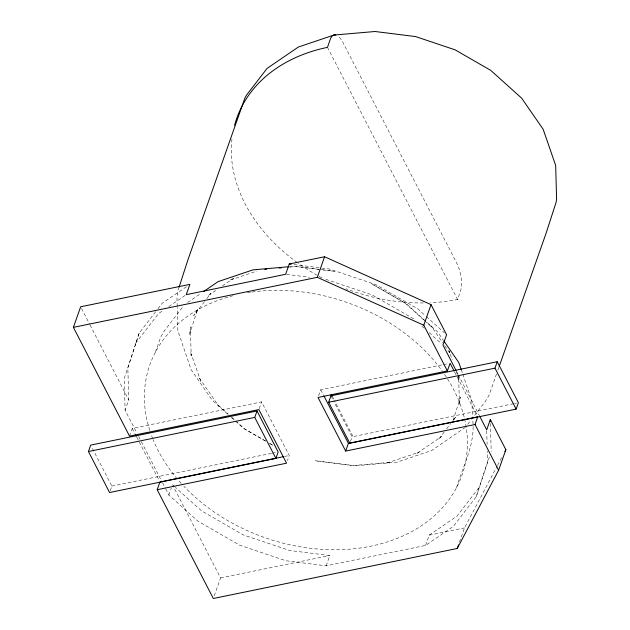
<?xml version="1.0" encoding="UTF-8"?>
<svg xmlns="http://www.w3.org/2000/svg" width="630" height="630" viewBox="0 0 630 630"><rect width="100%" height="100%" fill="white"/><g stroke="black" fill="none" stroke-linecap="round" stroke-linejoin="round"><path stroke-width="0.47" stroke-dasharray="3.15 2.36" d="M155.649 311.74L139.183 333.12L124.228 378.409L125.11 410.248L136.836 432.975M139.183 333.12L127.843 368.125L128.733 399.963L125.11 410.248M179.117 287.052L177.936 290.69L176.959 297.659L177.203 306.432M452.994 420.47L460.546 397.136L459.601 400.987L459.451 404.948L458.656 376.378L459.278 379.992L457.687 375.433M165.706 488.919L168.864 495.038L197.859 521.112L239.691 545.21L286.036 560.779L326.167 565.811L425.557 545.43L453.309 526.475L476.248 496.692L487.581 461.688L487.289 451.072M476.248 496.692L489.715 456.01M155.358 352.312L160.784 336.885L164.414 330.805L183.33 306.243M110.234 490.683L111.849 486.092L91.602 446.843M129.536 436.125L132.253 428.416L261.607 401.885L289.264 455.482L287.453 460.624M168.864 495.038L171.273 488.179M259.19 408.736L261.607 401.885M214.263 595.815L220.563 577.93L172.935 485.628M318.623 395.75L320.733 389.757L442.425 364.794M350.461 441.409L352.532 435.535L334.53 400.648M326.167 565.811L329.789 555.526L289.658 550.494L243.314 534.925L201.482 510.828L175.384 487.36M425.557 545.43L429.18 535.146L456.931 516.191L479.871 486.407M456.451 487.785C463.341 464.909 476.28 442.512 472.421 417.871M496.55 373.936L489.053 395.223L485.423 401.302L473.602 416.651M497.85 370.235L498.826 367.455M459.451 542.209L464.491 527.901L497.133 466.192M497.59 465.326L501.724 457.506M453.773 419.667L456.151 416.454L453.167 420.328M158.004 308.684L162.123 303.337L187.488 286.004M135.56 343.405L158.5 313.622L163.257 310.37M204.435 301.699L193.686 315.654L196.064 312.441L197.757 308.842L189.291 334.971L190.236 331.12L190.386 327.159L191.181 355.73L190.559 352.115L200.781 381.276L199.576 378.386L218.878 406.271L217.413 404.397L228.273 414.154M206.829 298.596L211.011 293.17L208.215 295.635L216.893 289.705M444.205 431.959L438.827 438.937L441.622 436.48L416.375 453.718L419.21 452.183L387.411 462.9L389.836 462.333L353.304 465.538L315.252 460.766L354.895 465.838L396.868 462.231L431.708 450.497L465.318 427.4M446.591 428.857L450.773 423.431M467.688 424.329L471.232 419.722M187.622 302.51L201.222 293.163M168.809 306.582L185.456 295.21M222.414 285.933L233.462 278.389L230.627 279.925L256.977 271.042M458.12 299.368L457.577 299.478A165.43 124.472 19.4 0 1 430.384 302.762M443.386 364.597L448.174 363.62M111.849 486.092L271.435 453.356M272.396 453.159L276.239 452.372M513.584 403.688L352.083 436.818L333.632 401.066M514.545 403.491L516.466 403.098M284.469 456.466L289.264 455.482M220.563 577.93L329.789 555.526M429.18 535.146L464.491 527.901M290.131 266.616L294.942 266.269L334.585 271.341L296.533 266.569L289.808 267.159M294.045 264.592L320.796 267.947M321.749 268.073L329.395 269.026L375.74 284.602L417.572 308.7L425.549 315.874M286.603 274.404L309.527 277.279M325.773 279.31L372.117 294.887L413.949 318.985M265.766 441.134L244.912 429.117L236.951 421.966M269.105 443.055L273.278 445.465M265.332 440.961L243.605 428.447L231.297 417.383M270.341 443.851L272.853 445.3M426.274 316.52L444.394 332.813M423.738 319.898L404.925 302.991L371.558 283.76L406.232 303.66L437.598 331.908L443.166 339.948M424.462 320.552L432.424 327.71L430.959 325.836L442.543 342.562M421.927 326.151L424.825 328.766M429.172 332.671L441.496 343.752M231.887 417.414L236.226 421.312M227.674 414.123L212.239 400.2L191.095 369.652L177.88 330.821L177.227 307.409M172.486 484.753L174.66 486.706M444.748 345.752L450.261 353.721L449.056 350.831L452.253 359.943M327.45 47.305L457.577 299.478L460.333 291.651A20.695 8.505 78.4 0 0 456.726 263.025L342.87 42.391A20.695 8.505 78.4 0 0 338.2 36.225M456.482 371.283L457.829 373.905M458.286 374.779L479.036 414.989M454.553 371.865L456.781 376.189M457.23 377.055L477.745 416.824M332.286 396.286L334.081 399.774M330.931 395.829L333.183 400.192M320.733 389.757L323.411 394.939M81.546 308.527L89.633 324.198M90.082 325.072L128.733 399.963M138.639 436.472L140.892 440.842M141.348 441.717L162.099 481.926M162.548 482.8L165.257 488.045M132.253 428.416L134.93 433.598M136.71 437.062L159.02 480.28M461.278 369.692L462.546 373.307M462.869 374.212L471.957 401.286L472.39 416.895M456.403 371.787L457.364 374.519M490.431 423.423L491.203 451.403M486.73 430.81L487.1 444.323M464.578 418.848A165.532 124.551 19.4 0 1 376.283 544.981A165.532 124.551 19.4 0 1 183.795 486.163M181.212 483.375A165.532 124.551 19.4 0 1 178.006 479.745M177.369 478.997A165.532 124.551 19.4 0 1 153.098 439.59M152.728 438.685A165.532 124.551 19.4 0 1 151.003 434.109M149.767 430.432A165.532 124.551 19.4 0 1 234.966 295.25M247.299 292.737A165.532 124.551 19.4 0 1 251.063 292.155M252.016 292.029A165.532 124.551 19.4 0 1 442.299 371.141M444.528 374.322A165.532 124.551 19.4 0 1 464.365 417.926M423.376 302.959A165.43 124.472 19.4 0 1 346.059 288.784M322.009 277.909A165.43 124.472 19.4 0 1 298.108 263.167M297.336 262.615A165.43 124.472 19.4 0 1 232.037 138.458"/><path stroke-width="0.94" d="M179.117 287.052L187.953 259.749L244.991 97.768L246.802 94.736L266.994 68.52L269.711 66.599L298.376 47.022L333.561 35.162M479.485 415.863L486.699 429.849L490.321 419.564L505.866 449.686L498.621 470.256L457.246 548.47L213.318 598.5L157.193 489.723L286.548 463.192L258.891 409.594L129.536 436.125L73.403 327.356L80.648 306.786L189.874 284.382L186.252 294.667L285.642 274.278L289.264 263.994L324.568 256.757L431.03 304.652L446.568 334.774L442.945 345.059L456.026 370.409M88.436 451.529L90.704 445.103L257.016 410.988L278.161 451.978L275.901 458.404L109.588 492.518L88.436 451.529L254.748 417.414L257.016 410.988M157.193 489.723L159.91 482.013L283.516 456.663M234.588 125.268A165.43 124.472 19.4 0 1 327.482 47.36L330.207 39.477A20.695 8.505 78.4 0 1 335.798 35.004M73.403 327.356L317.331 277.326L324.568 256.757M330.931 395.829L497.243 361.722L518.388 402.704L516.127 409.13L349.815 443.244L328.663 402.255L331.38 394.545L332.286 396.286M348.398 443.355L477.745 416.824L475.028 424.533L345.681 451.064L348.398 443.355L323.859 395.805M345.681 451.064L318.024 397.467L447.371 370.936L423.785 325.222L431.03 304.652M447.371 370.936L450.088 363.226L454.104 371.007M516.127 409.13L494.975 368.148L497.243 361.722M499.157 366.526L546.092 233.242L556.109 202.309L556.597 198.82L555.676 165.517L543.162 129.268L521.648 98.186L520.081 96.752L490.738 70.371L455.12 49.849L415.658 36.595L375.047 31.5L333.821 35.075M457.246 548.47L458.506 544.895M504.945 451.419L505.866 449.686M203.64 291.509L218.13 281.61L252.969 269.876L289.154 266.703M328.663 402.255L494.975 368.148M264.805 269.349L266.726 269.183M279.232 268.089L281.153 267.915M289.264 263.994L291.178 264.238M317.331 277.326L423.785 325.222M443.717 340.751L458.742 362.463L461.278 369.692M475.028 424.533L498.621 470.256M254.748 417.414L275.901 458.404M135.371 434.464L136.269 436.196M490.321 419.564L490.376 421.494"/></g></svg>
